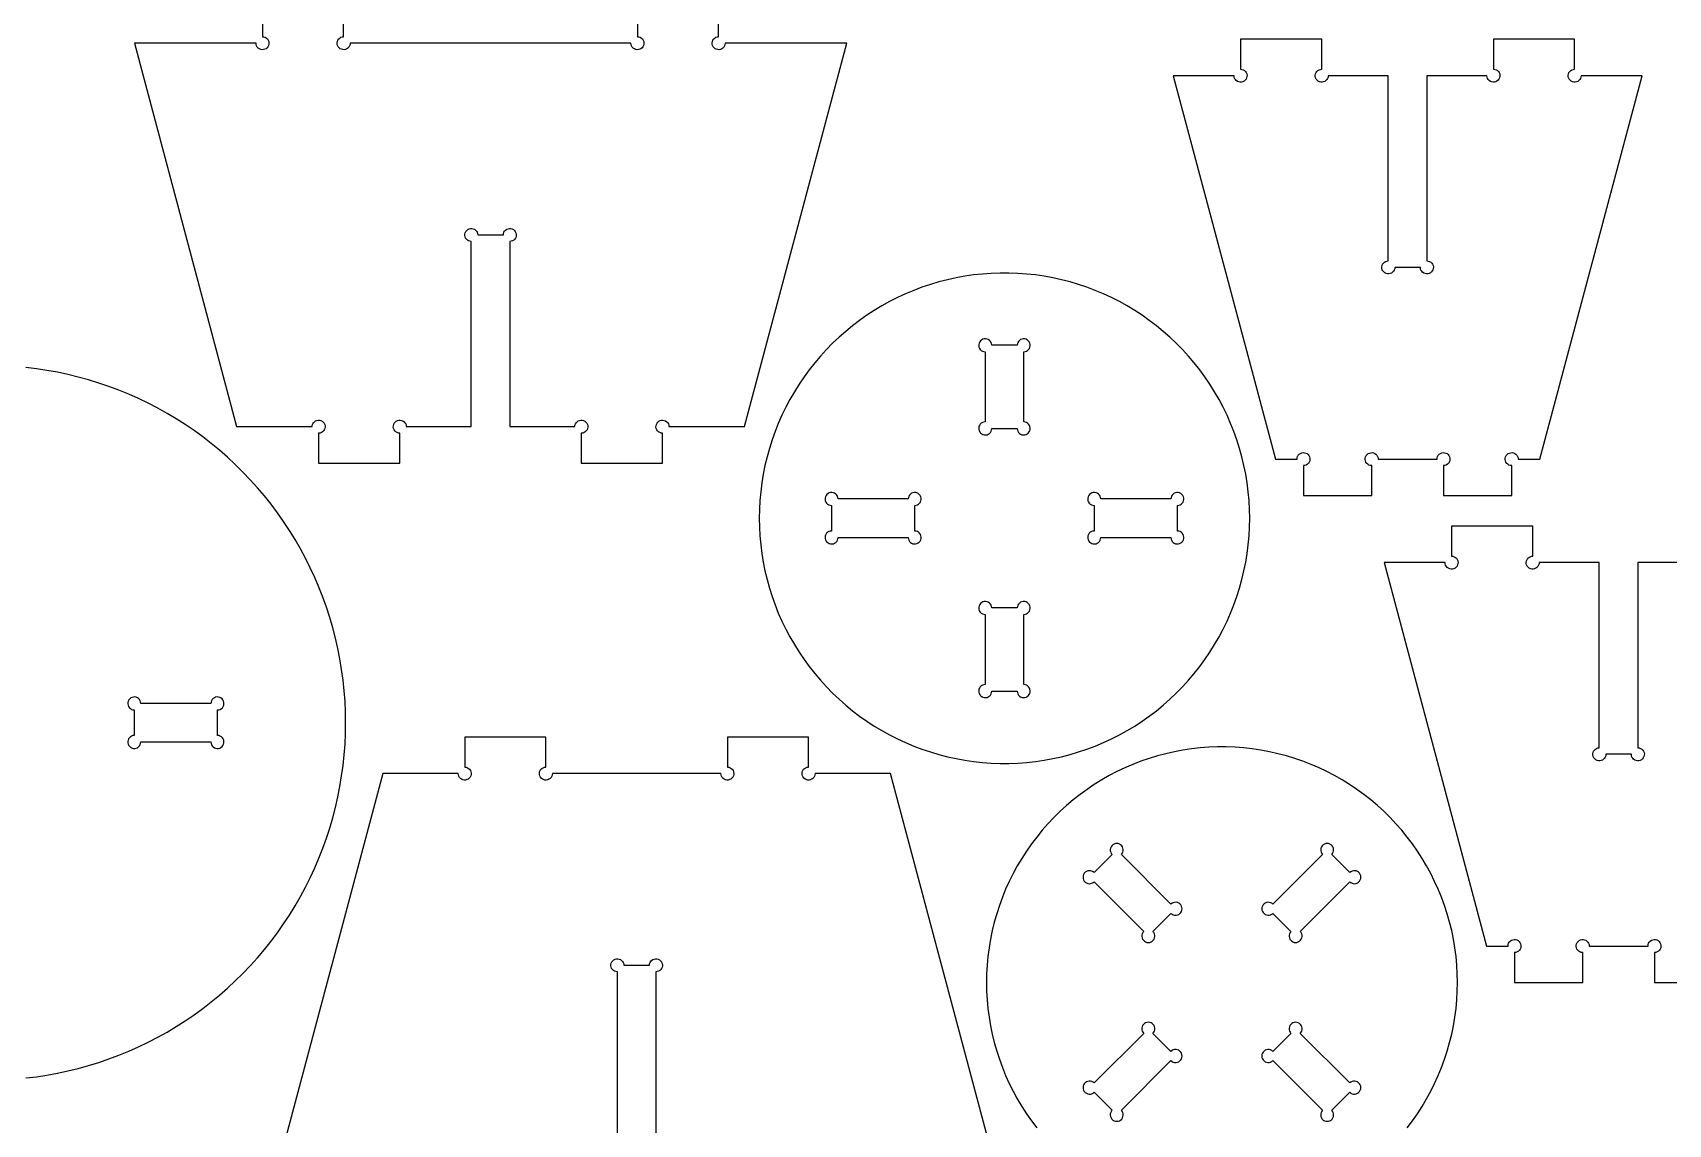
# Model space of a CAD drawing. Extents: x 0 to 2440, y 0 to 1220.
# Drawn here: x 1148 to 1954, y 408 to 946 of the extents above; entities that cross this region are included whole.
import ezdxf

# ---------------------------------------------------------------- set-up
doc = ezdxf.new("R2010")
doc.units = 0
doc.layers.add('CUT', color=1, linetype='Continuous')

msp = doc.modelspace()

# ---------------------------------------------------------------- linework, layer by layer
at = {"layer": 'CUT'}
for points in [[(1261.17, 959), (1261.17, 944.2), (1261.85, 944.13), (1262.5, 943.91), (1263.09, 943.56), (1263.59, 943.1), (1263.98, 942.53), (1264.24, 941.9), (1264.36, 941.23), (1264.34, 940.54), (1264.17, 939.88), (1263.86, 939.27), (1263.43, 938.74), (1262.9, 938.31), (1262.29, 938), (1261.63, 937.83), (1260.94, 937.81), (1260.27, 937.93), (1259.64, 938.19), (1259.07, 938.58), (1258.61, 939.08), (1258.26, 939.67), (1258.04, 940.32), (1257.97, 941), (1198, 941), (1248.4, 752), (1285.64, 752), (1285.71, 752.68), (1285.93, 753.33), (1286.27, 753.92), (1286.74, 754.42), (1287.3, 754.81), (1287.93, 755.07), (1288.61, 755.19), (1289.29, 755.17), (1289.95, 755), (1290.57, 754.69), (1291.1, 754.26), (1291.53, 753.73), (1291.83, 753.12), (1292, 752.46), (1292.03, 751.77), (1291.91, 751.1), (1291.64, 750.47), (1291.25, 749.9), (1290.75, 749.44), (1290.17, 749.09), (1289.52, 748.87), (1288.84, 748.8), (1288.84, 734), (1328.84, 734), (1328.84, 748.8), (1328.16, 748.87), (1327.51, 749.09), (1326.92, 749.44), (1326.42, 749.9), (1326.03, 750.47), (1325.77, 751.1), (1325.64, 751.77), (1325.67, 752.46), (1325.84, 753.12), (1326.14, 753.73), (1326.57, 754.26), (1327.11, 754.69), (1327.72, 755), (1328.38, 755.17), (1329.06, 755.19), (1329.74, 755.07), (1330.37, 754.81), (1330.93, 754.42), (1331.4, 753.92), (1331.75, 753.33), (1331.96, 752.68), (1332.04, 752), (1364.07, 752), (1364.07, 843.3), (1363.39, 843.37), (1362.74, 843.59), (1362.15, 843.94), (1361.65, 844.4), (1361.26, 844.97), (1361, 845.6), (1360.88, 846.27), (1360.9, 846.96), (1361.07, 847.62), (1361.38, 848.23), (1361.81, 848.76), (1362.34, 849.19), (1362.95, 849.5), (1363.62, 849.67), (1364.3, 849.69), (1364.97, 849.57), (1365.6, 849.31), (1366.17, 848.92), (1366.63, 848.42), (1366.98, 847.83), (1367.2, 847.18), (1367.27, 846.5), (1379.87, 846.5), (1379.94, 847.18), (1380.16, 847.83), (1380.51, 848.42), (1380.98, 848.92), (1381.54, 849.31), (1382.17, 849.57), (1382.84, 849.69), (1383.53, 849.67), (1384.19, 849.5), (1384.8, 849.19), (1385.33, 848.76), (1385.76, 848.23), (1386.07, 847.62), (1386.24, 846.96), (1386.26, 846.27), (1386.14, 845.6), (1385.88, 844.97), (1385.49, 844.4), (1384.99, 843.94), (1384.4, 843.59), (1383.75, 843.37), (1383.07, 843.3), (1383.07, 752), (1415.11, 752), (1415.18, 752.68), (1415.4, 753.33), (1415.74, 753.92), (1416.21, 754.42), (1416.77, 754.81), (1417.4, 755.07), (1418.08, 755.19), (1418.76, 755.17), (1419.42, 755), (1420.04, 754.69), (1420.57, 754.26), (1421, 753.73), (1421.3, 753.12), (1421.47, 752.46), (1421.5, 751.77), (1421.38, 751.1), (1421.11, 750.47), (1420.72, 749.9), (1420.22, 749.44), (1419.64, 749.09), (1418.99, 748.87), (1418.31, 748.8), (1418.31, 734), (1458.31, 734), (1458.31, 748.8), (1457.63, 748.87), (1456.98, 749.09), (1456.39, 749.44), (1455.89, 749.9), (1455.5, 750.47), (1455.24, 751.1), (1455.11, 751.77), (1455.14, 752.46), (1455.31, 753.12), (1455.61, 753.73), (1456.04, 754.26), (1456.58, 754.69), (1457.19, 755), (1457.85, 755.17), (1458.53, 755.19), (1459.21, 755.07), (1459.84, 754.81), (1460.4, 754.42), (1460.87, 753.92), (1461.22, 753.33), (1461.43, 752.68), (1461.51, 752), (1498.74, 752), (1549.14, 941), (1489.17, 941), (1489.1, 940.32), (1488.88, 939.67), (1488.53, 939.08), (1488.07, 938.58), (1487.51, 938.19), (1486.87, 937.93), (1486.2, 937.81), (1485.52, 937.83), (1484.85, 938), (1484.24, 938.31), (1483.71, 938.74), (1483.28, 939.27), (1482.97, 939.88), (1482.8, 940.54), (1482.78, 941.23), (1482.9, 941.9), (1483.16, 942.53), (1483.55, 943.1), (1484.05, 943.56), (1484.64, 943.91), (1485.29, 944.13), (1485.97, 944.2), (1485.97, 959)], [(1445.97, 959), (1445.97, 944.2), (1446.65, 944.13), (1447.3, 943.91), (1447.89, 943.56), (1448.39, 943.1), (1448.78, 942.53), (1449.04, 941.9), (1449.16, 941.23), (1449.14, 940.54), (1448.97, 939.88), (1448.66, 939.27), (1448.23, 938.74), (1447.7, 938.31), (1447.09, 938), (1446.43, 937.83), (1445.74, 937.81), (1445.07, 937.93), (1444.44, 938.19), (1443.88, 938.58), (1443.41, 939.08), (1443.06, 939.67), (1442.85, 940.32), (1442.77, 941), (1304.37, 941), (1304.3, 940.32), (1304.08, 939.67), (1303.73, 939.08), (1303.27, 938.58), (1302.7, 938.19), (1302.07, 937.93), (1301.4, 937.81), (1300.71, 937.83), (1300.05, 938), (1299.44, 938.31), (1298.91, 938.74), (1298.48, 939.27), (1298.17, 939.88), (1298, 940.54), (1297.98, 941.23), (1298.1, 941.9), (1298.36, 942.53), (1298.75, 943.1), (1299.25, 943.56), (1299.84, 943.91), (1300.49, 944.13), (1301.17, 944.2), (1301.17, 959)], [(1144.48, 430.96), (1149.71, 431.59), (1154.91, 432.38), (1160.1, 433.32), (1165.25, 434.41), (1170.37, 435.66), (1175.45, 437.06), (1180.48, 438.62), (1185.47, 440.32), (1190.4, 442.17), (1195.27, 444.17), (1200.08, 446.31), (1204.83, 448.6), (1209.51, 451.02), (1214.11, 453.59), (1218.63, 456.29), (1223.07, 459.13), (1227.42, 462.09), (1231.68, 465.19), (1235.85, 468.41), (1239.92, 471.76), (1243.89, 475.22), (1247.75, 478.81), (1251.5, 482.5), (1255.14, 486.31), (1258.67, 490.23), (1262.07, 494.25), (1265.36, 498.36), (1268.52, 502.58), (1271.55, 506.89), (1274.45, 511.28), (1277.22, 515.76), (1279.85, 520.33), (1282.35, 524.97), (1284.71, 529.68), (1286.92, 534.46), (1288.99, 539.3), (1290.91, 544.2), (1292.69, 549.16), (1294.32, 554.17), (1295.8, 559.23), (1297.12, 564.33), (1298.29, 569.46), (1299.31, 574.63), (1300.18, 579.83), (1300.88, 585.05), (1301.43, 590.29), (1301.83, 595.54), (1302.06, 600.8), (1302.14, 606.07), (1302.06, 611.34), (1301.83, 616.6), (1301.43, 621.85), (1300.88, 627.09), (1300.18, 632.31), (1299.31, 637.51), (1298.29, 642.68), (1297.12, 647.81), (1295.8, 652.91), (1294.32, 657.97), (1292.69, 662.98), (1290.91, 667.94), (1288.99, 672.84), (1286.92, 677.69), (1284.71, 682.47), (1282.35, 687.18), (1279.85, 691.82), (1277.22, 696.38), (1274.45, 700.86), (1271.55, 705.26), (1268.52, 709.56), (1265.36, 713.78), (1262.07, 717.9), (1258.67, 721.91), (1255.14, 725.83), (1251.5, 729.64), (1247.75, 733.33), (1243.89, 736.92), (1239.92, 740.38), (1235.85, 743.73), (1231.68, 746.95), (1227.42, 750.05), (1223.07, 753.02), (1218.63, 755.85), (1214.11, 758.55), (1209.51, 761.12), (1204.83, 763.54), (1200.08, 765.83), (1195.27, 767.97), (1190.4, 769.97), (1185.47, 771.82), (1180.48, 773.52), (1175.45, 775.08), (1170.37, 776.48), (1165.25, 777.73), (1160.1, 778.82), (1154.91, 779.76), (1149.71, 780.55), (1144.48, 781.18)], [(1968.7, 685), (1939.07, 685), (1939.07, 593.7), (1939.75, 593.63), (1940.4, 593.41), (1940.99, 593.06), (1941.49, 592.6), (1941.88, 592.03), (1942.14, 591.4), (1942.26, 590.73), (1942.24, 590.04), (1942.07, 589.38), (1941.76, 588.77), (1941.33, 588.24), (1940.8, 587.81), (1940.19, 587.5), (1939.53, 587.33), (1938.84, 587.31), (1938.17, 587.43), (1937.54, 587.69), (1936.98, 588.08), (1936.51, 588.58), (1936.16, 589.17), (1935.94, 589.82), (1935.87, 590.5), (1923.27, 590.5), (1923.2, 589.82), (1922.98, 589.17), (1922.63, 588.58), (1922.17, 588.08), (1921.6, 587.69), (1920.97, 587.43), (1920.3, 587.31), (1919.62, 587.33), (1918.95, 587.5), (1918.34, 587.81), (1917.81, 588.24), (1917.38, 588.77), (1917.07, 589.38), (1916.9, 590.04), (1916.88, 590.73), (1917, 591.4), (1917.26, 592.03), (1917.65, 592.6), (1918.15, 593.06), (1918.74, 593.41), (1919.39, 593.63), (1920.07, 593.7), (1920.07, 685), (1890.45, 685), (1890.37, 684.32), (1890.16, 683.67), (1889.81, 683.08), (1889.34, 682.58), (1888.78, 682.19), (1888.15, 681.93), (1887.47, 681.81), (1886.79, 681.83), (1886.13, 682), (1885.52, 682.31), (1884.98, 682.74), (1884.55, 683.27), (1884.25, 683.88), (1884.08, 684.54), (1884.05, 685.23), (1884.17, 685.9), (1884.44, 686.53), (1884.83, 687.1), (1885.33, 687.56), (1885.92, 687.91), (1886.56, 688.13), (1887.25, 688.2), (1887.25, 703), (1847.25, 703), (1847.25, 688.2), (1847.93, 688.13), (1848.57, 687.91), (1849.16, 687.56), (1849.66, 687.1), (1850.05, 686.53), (1850.32, 685.9), (1850.44, 685.23), (1850.41, 684.54), (1850.24, 683.88), (1849.94, 683.27), (1849.51, 682.74), (1848.98, 682.31), (1848.36, 682), (1847.7, 681.83), (1847.02, 681.81), (1846.34, 681.93), (1845.71, 682.19), (1845.15, 682.58), (1844.68, 683.08), (1844.33, 683.67), (1844.12, 684.32), (1844.05, 685), (1814, 685), (1864.4, 496), (1875.06, 496), (1875.14, 496.68), (1875.35, 497.33), (1875.7, 497.92), (1876.17, 498.42), (1876.73, 498.81), (1877.36, 499.07), (1878.04, 499.19), (1878.72, 499.17), (1879.38, 499), (1879.99, 498.69), (1880.53, 498.26), (1880.96, 497.73), (1881.26, 497.12), (1881.43, 496.46), (1881.46, 495.77), (1881.33, 495.1), (1881.07, 494.47), (1880.68, 493.9), (1880.18, 493.44), (1879.59, 493.09), (1878.94, 492.87), (1878.26, 492.8), (1878.26, 478), (1911.87, 478), (1911.87, 492.8), (1911.19, 492.87), (1910.54, 493.09), (1909.95, 493.44), (1909.45, 493.9), (1909.06, 494.47), (1908.8, 495.1), (1908.68, 495.77), (1908.7, 496.46), (1908.87, 497.12), (1909.18, 497.73), (1909.61, 498.26), (1910.14, 498.69), (1910.75, 499), (1911.42, 499.17), (1912.1, 499.19), (1912.77, 499.07), (1913.4, 498.81), (1913.97, 498.42), (1914.43, 497.92), (1914.78, 497.33), (1915, 496.68), (1915.07, 496), (1944.07, 496), (1944.14, 496.68), (1944.36, 497.33), (1944.71, 497.92), (1945.18, 498.42), (1945.74, 498.81), (1946.37, 499.07), (1947.04, 499.19), (1947.73, 499.17), (1948.39, 499), (1949, 498.69), (1949.53, 498.26), (1949.96, 497.73), (1950.27, 497.12), (1950.44, 496.46), (1950.46, 495.77), (1950.34, 495.1), (1950.08, 494.47), (1949.69, 493.9), (1949.19, 493.44), (1948.6, 493.09), (1947.95, 492.87), (1947.27, 492.8), (1947.27, 478), (1980.88, 478)], [(1621.14, 392), (1570.74, 581), (1533.51, 581), (1533.43, 580.32), (1533.22, 579.67), (1532.87, 579.08), (1532.4, 578.58), (1531.84, 578.19), (1531.21, 577.93), (1530.53, 577.81), (1529.85, 577.83), (1529.19, 578), (1528.58, 578.31), (1528.04, 578.74), (1527.61, 579.27), (1527.31, 579.88), (1527.14, 580.54), (1527.11, 581.23), (1527.24, 581.9), (1527.5, 582.53), (1527.89, 583.1), (1528.39, 583.56), (1528.98, 583.91), (1529.63, 584.13), (1530.31, 584.2), (1530.31, 599), (1490.31, 599), (1490.31, 584.2), (1490.99, 584.13), (1491.64, 583.91), (1492.22, 583.56), (1492.72, 583.1), (1493.11, 582.53), (1493.38, 581.9), (1493.5, 581.23), (1493.47, 580.54), (1493.3, 579.88), (1493, 579.27), (1492.57, 578.74), (1492.04, 578.31), (1491.42, 578), (1490.76, 577.83), (1490.08, 577.81), (1489.4, 577.93), (1488.77, 578.19), (1488.21, 578.58), (1487.74, 579.08), (1487.4, 579.67), (1487.18, 580.32), (1487.11, 581), (1404.04, 581), (1403.96, 580.32), (1403.75, 579.67), (1403.4, 579.08), (1402.93, 578.58), (1402.37, 578.19), (1401.74, 577.93), (1401.06, 577.81), (1400.38, 577.83), (1399.72, 578), (1399.11, 578.31), (1398.57, 578.74), (1398.14, 579.27), (1397.84, 579.88), (1397.67, 580.54), (1397.64, 581.23), (1397.77, 581.9), (1398.03, 582.53), (1398.42, 583.1), (1398.92, 583.56), (1399.51, 583.91), (1400.16, 584.13), (1400.84, 584.2), (1400.84, 599), (1360.84, 599), (1360.84, 584.2), (1361.52, 584.13), (1362.17, 583.91), (1362.75, 583.56), (1363.25, 583.1), (1363.64, 582.53), (1363.91, 581.9), (1364.03, 581.23), (1364, 580.54), (1363.83, 579.88), (1363.53, 579.27), (1363.1, 578.74), (1362.57, 578.31), (1361.95, 578), (1361.29, 577.83), (1360.61, 577.81), (1359.93, 577.93), (1359.3, 578.19), (1358.74, 578.58), (1358.27, 579.08), (1357.93, 579.67), (1357.71, 580.32), (1357.64, 581), (1320.4, 581), (1270, 392)], [(1825.39, 406.42), (1827.97, 409.85), (1830.43, 413.36), (1832.76, 416.97), (1834.95, 420.66), (1837, 424.42), (1838.91, 428.26), (1840.68, 432.17), (1842.3, 436.14), (1843.78, 440.17), (1845.11, 444.25), (1846.28, 448.38), (1847.3, 452.54), (1848.17, 456.74), (1848.88, 460.97), (1849.43, 465.23), (1849.83, 469.5), (1850.06, 473.78), (1850.14, 478.07), (1850.06, 482.36), (1849.83, 486.64), (1849.43, 490.91), (1848.88, 495.17), (1848.17, 499.4), (1847.3, 503.6), (1846.28, 507.77), (1845.11, 511.89), (1843.78, 515.97), (1842.3, 520), (1840.68, 523.97), (1838.91, 527.88), (1837, 531.72), (1834.95, 535.49), (1832.76, 539.17), (1830.43, 542.78), (1827.97, 546.3), (1825.39, 549.72), (1822.68, 553.04), (1819.85, 556.27), (1816.9, 559.38), (1813.84, 562.39), (1810.67, 565.28), (1807.39, 568.05), (1804.02, 570.7), (1800.55, 573.22), (1796.99, 575.61), (1793.34, 577.87), (1789.61, 579.99), (1785.81, 581.97), (1781.93, 583.81), (1777.99, 585.51), (1773.99, 587.06), (1769.94, 588.46), (1765.84, 589.71), (1761.69, 590.81), (1757.5, 591.75), (1753.29, 592.54), (1749.04, 593.17), (1744.78, 593.65), (1740.5, 593.96), (1736.22, 594.12), (1731.93, 594.12), (1727.64, 593.96), (1723.36, 593.65), (1719.1, 593.17), (1714.85, 592.54), (1710.64, 591.75), (1706.45, 590.81), (1702.31, 589.71), (1698.2, 588.46), (1694.15, 587.06), (1690.15, 585.51), (1686.21, 583.81), (1682.33, 581.97), (1678.53, 579.99), (1674.8, 577.87), (1671.15, 575.61), (1667.59, 573.22), (1664.12, 570.7), (1660.75, 568.05), (1657.47, 565.28), (1654.3, 562.39), (1651.24, 559.38), (1648.29, 556.27), (1645.46, 553.04), (1642.75, 549.72), (1640.17, 546.3), (1637.71, 542.78), (1635.39, 539.17), (1633.19, 535.49), (1631.14, 531.72), (1629.23, 527.88), (1627.46, 523.97), (1625.84, 520), (1624.36, 515.97), (1623.04, 511.89), (1621.86, 507.77), (1620.84, 503.6), (1619.98, 499.4), (1619.27, 495.17), (1618.71, 490.91), (1618.32, 486.64), (1618.08, 482.36), (1618, 478.07), (1618.08, 473.78), (1618.32, 469.5), (1618.71, 465.23), (1619.27, 460.97), (1619.98, 456.74), (1620.84, 452.54), (1621.86, 448.38), (1623.04, 444.25), (1624.36, 440.17), (1625.84, 436.14), (1627.46, 432.17), (1629.23, 428.26), (1631.14, 424.42), (1633.19, 420.66), (1635.39, 416.97), (1637.71, 413.36), (1640.17, 409.85), (1642.75, 406.42)], [(1436.07, 392), (1436.07, 483.3), (1435.39, 483.37), (1434.74, 483.59), (1434.15, 483.94), (1433.65, 484.4), (1433.26, 484.97), (1433, 485.6), (1432.88, 486.27), (1432.9, 486.96), (1433.07, 487.62), (1433.38, 488.23), (1433.81, 488.76), (1434.34, 489.19), (1434.95, 489.5), (1435.62, 489.67), (1436.3, 489.69), (1436.97, 489.57), (1437.6, 489.31), (1438.17, 488.92), (1438.63, 488.42), (1438.98, 487.83), (1439.2, 487.18), (1439.27, 486.5), (1451.87, 486.5), (1451.94, 487.18), (1452.16, 487.83), (1452.51, 488.42), (1452.98, 488.92), (1453.54, 489.31), (1454.17, 489.57), (1454.84, 489.69), (1455.53, 489.67), (1456.19, 489.5), (1456.8, 489.19), (1457.33, 488.76), (1457.76, 488.23), (1458.07, 487.62), (1458.24, 486.96), (1458.26, 486.27), (1458.14, 485.6), (1457.88, 484.97), (1457.49, 484.4), (1456.99, 483.94), (1456.4, 483.59), (1455.75, 483.37), (1455.07, 483.3), (1455.07, 392)]]:
    msp.add_lwpolyline(points, dxfattribs=at)
for points in [[(1941.14, 925), (1911.1, 925), (1911.02, 924.32), (1910.81, 923.67), (1910.46, 923.08), (1909.99, 922.58), (1909.43, 922.19), (1908.8, 921.93), (1908.13, 921.81), (1907.44, 921.83), (1906.78, 922), (1906.17, 922.31), (1905.63, 922.74), (1905.2, 923.27), (1904.9, 923.88), (1904.73, 924.54), (1904.71, 925.23), (1904.83, 925.9), (1905.09, 926.53), (1905.48, 927.1), (1905.98, 927.56), (1906.57, 927.91), (1907.22, 928.13), (1907.9, 928.2), (1907.9, 943), (1867.9, 943), (1867.9, 928.2), (1868.58, 928.13), (1869.23, 927.91), (1869.81, 927.56), (1870.32, 927.1), (1870.71, 926.53), (1870.97, 925.9), (1871.09, 925.23), (1871.06, 924.54), (1870.9, 923.88), (1870.59, 923.27), (1870.16, 922.74), (1869.63, 922.31), (1869.02, 922), (1868.35, 921.83), (1867.67, 921.81), (1867, 921.93), (1866.36, 922.19), (1865.8, 922.58), (1865.34, 923.08), (1864.99, 923.67), (1864.77, 924.32), (1864.7, 925), (1835.07, 925), (1835.07, 833.7), (1835.75, 833.63), (1836.4, 833.41), (1836.99, 833.06), (1837.49, 832.6), (1837.88, 832.03), (1838.14, 831.4), (1838.26, 830.73), (1838.24, 830.04), (1838.07, 829.38), (1837.76, 828.77), (1837.33, 828.24), (1836.8, 827.81), (1836.19, 827.5), (1835.53, 827.33), (1834.84, 827.31), (1834.17, 827.43), (1833.54, 827.69), (1832.98, 828.08), (1832.51, 828.58), (1832.16, 829.17), (1831.94, 829.82), (1831.87, 830.5), (1819.27, 830.5), (1819.2, 829.82), (1818.98, 829.17), (1818.63, 828.58), (1818.17, 828.08), (1817.6, 827.69), (1816.97, 827.43), (1816.3, 827.31), (1815.62, 827.33), (1814.95, 827.5), (1814.34, 827.81), (1813.81, 828.24), (1813.38, 828.77), (1813.07, 829.38), (1812.9, 830.04), (1812.88, 830.73), (1813, 831.4), (1813.26, 832.03), (1813.65, 832.6), (1814.15, 833.06), (1814.74, 833.41), (1815.39, 833.63), (1816.07, 833.7), (1816.07, 925), (1786.45, 925), (1786.37, 924.32), (1786.16, 923.67), (1785.81, 923.08), (1785.34, 922.58), (1784.78, 922.19), (1784.15, 921.93), (1783.47, 921.81), (1782.79, 921.83), (1782.13, 922), (1781.52, 922.31), (1780.98, 922.74), (1780.55, 923.27), (1780.25, 923.88), (1780.08, 924.54), (1780.05, 925.23), (1780.17, 925.9), (1780.44, 926.53), (1780.83, 927.1), (1781.33, 927.56), (1781.92, 927.91), (1782.56, 928.13), (1783.25, 928.2), (1783.25, 943), (1743.25, 943), (1743.25, 928.2), (1743.93, 928.13), (1744.57, 927.91), (1745.16, 927.56), (1745.66, 927.1), (1746.05, 926.53), (1746.32, 925.9), (1746.44, 925.23), (1746.41, 924.54), (1746.24, 923.88), (1745.94, 923.27), (1745.51, 922.74), (1744.98, 922.31), (1744.36, 922), (1743.7, 921.83), (1743.02, 921.81), (1742.34, 921.93), (1741.71, 922.19), (1741.15, 922.58), (1740.68, 923.08), (1740.33, 923.67), (1740.12, 924.32), (1740.05, 925), (1710, 925), (1760.4, 736), (1771.06, 736), (1771.14, 736.68), (1771.35, 737.33), (1771.7, 737.92), (1772.17, 738.42), (1772.73, 738.81), (1773.36, 739.07), (1774.04, 739.19), (1774.72, 739.17), (1775.38, 739), (1775.99, 738.69), (1776.53, 738.26), (1776.96, 737.73), (1777.26, 737.12), (1777.43, 736.46), (1777.46, 735.77), (1777.33, 735.1), (1777.07, 734.47), (1776.68, 733.9), (1776.18, 733.44), (1775.59, 733.09), (1774.94, 732.87), (1774.26, 732.8), (1774.26, 718), (1807.87, 718), (1807.87, 732.8), (1807.19, 732.87), (1806.54, 733.09), (1805.95, 733.44), (1805.45, 733.9), (1805.06, 734.47), (1804.8, 735.1), (1804.68, 735.77), (1804.7, 736.46), (1804.87, 737.12), (1805.18, 737.73), (1805.61, 738.26), (1806.14, 738.69), (1806.75, 739), (1807.42, 739.17), (1808.1, 739.19), (1808.77, 739.07), (1809.4, 738.81), (1809.97, 738.42), (1810.43, 737.92), (1810.78, 737.33), (1811, 736.68), (1811.07, 736), (1840.07, 736), (1840.14, 736.68), (1840.36, 737.33), (1840.71, 737.92), (1841.18, 738.42), (1841.74, 738.81), (1842.37, 739.07), (1843.04, 739.19), (1843.73, 739.17), (1844.39, 739), (1845, 738.69), (1845.53, 738.26), (1845.96, 737.73), (1846.27, 737.12), (1846.44, 736.46), (1846.46, 735.77), (1846.34, 735.1), (1846.08, 734.47), (1845.69, 733.9), (1845.19, 733.44), (1844.6, 733.09), (1843.95, 732.87), (1843.27, 732.8), (1843.27, 718), (1876.88, 718), (1876.88, 732.8), (1876.2, 732.87), (1875.55, 733.09), (1874.96, 733.44), (1874.46, 733.9), (1874.07, 734.47), (1873.81, 735.1), (1873.69, 735.77), (1873.71, 736.46), (1873.88, 737.12), (1874.19, 737.73), (1874.62, 738.26), (1875.15, 738.69), (1875.76, 739), (1876.42, 739.17), (1877.11, 739.19), (1877.78, 739.07), (1878.41, 738.81), (1878.97, 738.42), (1879.44, 737.92), (1879.79, 737.33), (1880.01, 736.68), (1880.08, 736), (1890.74, 736)], [(1747.74, 706.87), (1747.66, 711.23), (1747.43, 715.59), (1747.03, 719.94), (1746.48, 724.27), (1745.78, 728.58), (1744.92, 732.85), (1743.9, 737.1), (1742.73, 741.3), (1741.41, 745.47), (1739.95, 749.58), (1738.33, 753.63), (1736.57, 757.62), (1734.67, 761.55), (1732.62, 765.41), (1730.44, 769.19), (1728.12, 772.88), (1725.67, 776.5), (1723.1, 780.02), (1720.39, 783.45), (1717.57, 786.77), (1714.62, 789.99), (1711.56, 793.11), (1708.4, 796.11), (1705.12, 798.99), (1701.74, 801.76), (1698.27, 804.4), (1694.7, 806.91), (1691.05, 809.3), (1687.31, 811.55), (1683.49, 813.66), (1679.6, 815.64), (1675.63, 817.47), (1671.61, 819.16), (1667.53, 820.7), (1663.39, 822.09), (1659.21, 823.34), (1654.98, 824.43), (1650.72, 825.37), (1646.43, 826.15), (1642.11, 826.78), (1637.77, 827.25), (1633.41, 827.56), (1629.05, 827.72), (1624.69, 827.72), (1620.33, 827.56), (1615.97, 827.25), (1611.64, 826.78), (1607.32, 826.15), (1603.02, 825.37), (1598.76, 824.43), (1594.53, 823.34), (1590.35, 822.09), (1586.21, 820.7), (1582.13, 819.16), (1578.11, 817.47), (1574.15, 815.64), (1570.25, 813.66), (1566.44, 811.55), (1562.7, 809.3), (1559.04, 806.91), (1555.47, 804.4), (1552, 801.76), (1548.62, 798.99), (1545.35, 796.11), (1542.18, 793.11), (1539.12, 789.99), (1536.18, 786.77), (1533.35, 783.45), (1530.65, 780.02), (1528.07, 776.5), (1525.62, 772.88), (1523.3, 769.19), (1521.12, 765.41), (1519.08, 761.55), (1517.17, 757.62), (1515.41, 753.63), (1513.8, 749.58), (1512.33, 745.47), (1511.01, 741.3), (1509.84, 737.1), (1508.83, 732.85), (1507.96, 728.58), (1507.26, 724.27), (1506.71, 719.94), (1506.32, 715.59), (1506.08, 711.23), (1506, 706.87), (1506.08, 702.51), (1506.32, 698.15), (1506.71, 693.8), (1507.26, 689.47), (1507.96, 685.17), (1508.83, 680.89), (1509.84, 676.64), (1511.01, 672.44), (1512.33, 668.28), (1513.8, 664.17), (1515.41, 660.11), (1517.17, 656.12), (1519.08, 652.19), (1521.12, 648.34), (1523.3, 644.56), (1525.62, 640.86), (1528.07, 637.24), (1530.65, 633.72), (1533.35, 630.3), (1536.18, 626.97), (1539.12, 623.75), (1542.18, 620.63), (1545.35, 617.63), (1548.62, 614.75), (1552, 611.98), (1555.47, 609.34), (1559.04, 606.83), (1562.7, 604.44), (1566.44, 602.19), (1570.25, 600.08), (1574.15, 598.11), (1578.11, 596.27), (1582.13, 594.58), (1586.21, 593.04), (1590.35, 591.65), (1594.53, 590.41), (1598.76, 589.31), (1603.02, 588.38), (1607.32, 587.59), (1611.64, 586.96), (1615.97, 586.49), (1620.33, 586.18), (1624.69, 586.02), (1629.05, 586.02), (1633.41, 586.18), (1637.77, 586.49), (1642.11, 586.96), (1646.43, 587.59), (1650.72, 588.38), (1654.98, 589.31), (1659.21, 590.41), (1663.39, 591.65), (1667.53, 593.04), (1671.61, 594.58), (1675.63, 596.27), (1679.6, 598.11), (1683.49, 600.08), (1687.31, 602.19), (1691.05, 604.44), (1694.7, 606.83), (1698.27, 609.34), (1701.74, 611.98), (1705.12, 614.75), (1708.4, 617.63), (1711.56, 620.63), (1714.62, 623.75), (1717.57, 626.97), (1720.39, 630.3), (1723.1, 633.72), (1725.67, 637.24), (1728.12, 640.86), (1730.44, 644.56), (1732.62, 648.34), (1734.67, 652.19), (1736.57, 656.12), (1738.33, 660.11), (1739.95, 664.17), (1741.41, 668.28), (1742.73, 672.44), (1743.9, 676.64), (1744.92, 680.89), (1745.78, 685.17), (1746.48, 689.47), (1747.03, 693.8), (1747.43, 698.15), (1747.66, 702.51)], [(1633.17, 751.11), (1633.24, 750.43), (1633.46, 749.78), (1633.81, 749.19), (1634.28, 748.69), (1634.84, 748.3), (1635.47, 748.04), (1636.14, 747.91), (1636.83, 747.94), (1637.49, 748.11), (1638.1, 748.41), (1638.63, 748.84), (1639.06, 749.38), (1639.37, 749.99), (1639.54, 750.65), (1639.56, 751.33), (1639.44, 752.01), (1639.18, 752.64), (1638.79, 753.2), (1638.29, 753.67), (1637.7, 754.02), (1637.05, 754.23), (1636.37, 754.31), (1636.37, 788.91), (1637.05, 788.98), (1637.7, 789.2), (1638.29, 789.54), (1638.79, 790.01), (1639.18, 790.57), (1639.44, 791.2), (1639.56, 791.88), (1639.54, 792.56), (1639.37, 793.22), (1639.06, 793.84), (1638.63, 794.37), (1638.1, 794.8), (1637.49, 795.1), (1636.83, 795.27), (1636.14, 795.3), (1635.47, 795.18), (1634.84, 794.91), (1634.28, 794.52), (1633.81, 794.02), (1633.46, 793.44), (1633.24, 792.79), (1633.17, 792.11), (1620.57, 792.11), (1620.5, 792.79), (1620.28, 793.44), (1619.93, 794.02), (1619.47, 794.52), (1618.9, 794.91), (1618.27, 795.18), (1617.6, 795.3), (1616.92, 795.27), (1616.25, 795.1), (1615.64, 794.8), (1615.11, 794.37), (1614.68, 793.84), (1614.37, 793.22), (1614.2, 792.56), (1614.18, 791.88), (1614.3, 791.2), (1614.56, 790.57), (1614.95, 790.01), (1615.45, 789.54), (1616.04, 789.2), (1616.69, 788.98), (1617.37, 788.91), (1617.37, 754.31), (1616.69, 754.23), (1616.04, 754.02), (1615.45, 753.67), (1614.95, 753.2), (1614.56, 752.64), (1614.3, 752.01), (1614.18, 751.33), (1614.2, 750.65), (1614.37, 749.99), (1614.68, 749.38), (1615.11, 748.84), (1615.64, 748.41), (1616.25, 748.11), (1616.92, 747.94), (1617.6, 747.91), (1618.27, 748.04), (1618.9, 748.3), (1619.47, 748.69), (1619.93, 749.19), (1620.28, 749.78), (1620.5, 750.43), (1620.57, 751.11)], [(1541.64, 700.57), (1540.96, 700.5), (1540.31, 700.28), (1539.72, 699.93), (1539.22, 699.47), (1538.83, 698.9), (1538.57, 698.27), (1538.44, 697.6), (1538.47, 696.92), (1538.64, 696.25), (1538.94, 695.64), (1539.37, 695.11), (1539.91, 694.68), (1540.52, 694.37), (1541.18, 694.2), (1541.86, 694.18), (1542.54, 694.3), (1543.17, 694.56), (1543.73, 694.95), (1544.2, 695.45), (1544.55, 696.04), (1544.76, 696.69), (1544.84, 697.37), (1579.44, 697.37), (1579.51, 696.69), (1579.73, 696.04), (1580.07, 695.45), (1580.54, 694.95), (1581.1, 694.56), (1581.73, 694.3), (1582.41, 694.18), (1583.09, 694.2), (1583.75, 694.37), (1584.37, 694.68), (1584.9, 695.11), (1585.33, 695.64), (1585.63, 696.25), (1585.8, 696.92), (1585.83, 697.6), (1585.71, 698.27), (1585.44, 698.9), (1585.05, 699.47), (1584.55, 699.93), (1583.97, 700.28), (1583.32, 700.5), (1582.64, 700.57), (1582.64, 713.17), (1583.32, 713.24), (1583.97, 713.46), (1584.55, 713.81), (1585.05, 714.28), (1585.44, 714.84), (1585.71, 715.47), (1585.83, 716.14), (1585.8, 716.83), (1585.63, 717.49), (1585.33, 718.1), (1584.9, 718.63), (1584.37, 719.06), (1583.75, 719.37), (1583.09, 719.54), (1582.41, 719.56), (1581.73, 719.44), (1581.1, 719.18), (1580.54, 718.79), (1580.07, 718.29), (1579.73, 717.7), (1579.51, 717.05), (1579.44, 716.37), (1544.84, 716.37), (1544.76, 717.05), (1544.55, 717.7), (1544.2, 718.29), (1543.73, 718.79), (1543.17, 719.18), (1542.54, 719.44), (1541.86, 719.56), (1541.18, 719.54), (1540.52, 719.37), (1539.91, 719.06), (1539.37, 718.63), (1538.94, 718.1), (1538.64, 717.49), (1538.47, 716.83), (1538.44, 716.14), (1538.57, 715.47), (1538.83, 714.84), (1539.22, 714.28), (1539.72, 713.81), (1540.31, 713.46), (1540.96, 713.24), (1541.64, 713.17)], [(1671.11, 700.57), (1670.43, 700.5), (1669.78, 700.28), (1669.19, 699.93), (1668.69, 699.47), (1668.3, 698.9), (1668.04, 698.27), (1667.91, 697.6), (1667.94, 696.92), (1668.11, 696.25), (1668.41, 695.64), (1668.84, 695.11), (1669.38, 694.68), (1669.99, 694.37), (1670.65, 694.2), (1671.33, 694.18), (1672.01, 694.3), (1672.64, 694.56), (1673.2, 694.95), (1673.67, 695.45), (1674.02, 696.04), (1674.23, 696.69), (1674.31, 697.37), (1708.91, 697.37), (1708.98, 696.69), (1709.2, 696.04), (1709.54, 695.45), (1710.01, 694.95), (1710.57, 694.56), (1711.2, 694.3), (1711.88, 694.18), (1712.56, 694.2), (1713.22, 694.37), (1713.84, 694.68), (1714.37, 695.11), (1714.8, 695.64), (1715.1, 696.25), (1715.27, 696.92), (1715.3, 697.6), (1715.18, 698.27), (1714.91, 698.9), (1714.52, 699.47), (1714.02, 699.93), (1713.44, 700.28), (1712.79, 700.5), (1712.11, 700.57), (1712.11, 713.17), (1712.79, 713.24), (1713.44, 713.46), (1714.02, 713.81), (1714.52, 714.28), (1714.91, 714.84), (1715.18, 715.47), (1715.3, 716.14), (1715.27, 716.83), (1715.1, 717.49), (1714.8, 718.1), (1714.37, 718.63), (1713.84, 719.06), (1713.22, 719.37), (1712.56, 719.54), (1711.88, 719.56), (1711.2, 719.44), (1710.57, 719.18), (1710.01, 718.79), (1709.54, 718.29), (1709.2, 717.7), (1708.98, 717.05), (1708.91, 716.37), (1674.31, 716.37), (1674.23, 717.05), (1674.02, 717.7), (1673.67, 718.29), (1673.2, 718.79), (1672.64, 719.18), (1672.01, 719.44), (1671.33, 719.56), (1670.65, 719.54), (1669.99, 719.37), (1669.38, 719.06), (1668.84, 718.63), (1668.41, 718.1), (1668.11, 717.49), (1667.94, 716.83), (1667.91, 716.14), (1668.04, 715.47), (1668.3, 714.84), (1668.69, 714.28), (1669.19, 713.81), (1669.78, 713.46), (1670.43, 713.24), (1671.11, 713.17)], [(1633.17, 621.64), (1633.24, 620.96), (1633.46, 620.31), (1633.81, 619.72), (1634.28, 619.22), (1634.84, 618.83), (1635.47, 618.57), (1636.14, 618.44), (1636.83, 618.47), (1637.49, 618.64), (1638.1, 618.94), (1638.63, 619.37), (1639.06, 619.91), (1639.37, 620.52), (1639.54, 621.18), (1639.56, 621.86), (1639.44, 622.54), (1639.18, 623.17), (1638.79, 623.73), (1638.29, 624.2), (1637.7, 624.55), (1637.05, 624.76), (1636.37, 624.84), (1636.37, 659.44), (1637.05, 659.51), (1637.7, 659.73), (1638.29, 660.07), (1638.79, 660.54), (1639.18, 661.1), (1639.44, 661.73), (1639.56, 662.41), (1639.54, 663.09), (1639.37, 663.75), (1639.06, 664.37), (1638.63, 664.9), (1638.1, 665.33), (1637.49, 665.63), (1636.83, 665.8), (1636.14, 665.83), (1635.47, 665.71), (1634.84, 665.44), (1634.28, 665.05), (1633.81, 664.55), (1633.46, 663.97), (1633.24, 663.32), (1633.17, 662.64), (1620.57, 662.64), (1620.5, 663.32), (1620.28, 663.97), (1619.93, 664.55), (1619.47, 665.05), (1618.9, 665.44), (1618.27, 665.71), (1617.6, 665.83), (1616.92, 665.8), (1616.25, 665.63), (1615.64, 665.33), (1615.11, 664.9), (1614.68, 664.37), (1614.37, 663.75), (1614.2, 663.09), (1614.18, 662.41), (1614.3, 661.73), (1614.56, 661.1), (1614.95, 660.54), (1615.45, 660.07), (1616.04, 659.73), (1616.69, 659.51), (1617.37, 659.44), (1617.37, 624.84), (1616.69, 624.76), (1616.04, 624.55), (1615.45, 624.2), (1614.95, 623.73), (1614.56, 623.17), (1614.3, 622.54), (1614.18, 621.86), (1614.2, 621.18), (1614.37, 620.52), (1614.68, 619.91), (1615.11, 619.37), (1615.64, 618.94), (1616.25, 618.64), (1616.92, 618.47), (1617.6, 618.44), (1618.27, 618.57), (1618.9, 618.83), (1619.47, 619.22), (1619.93, 619.72), (1620.28, 620.31), (1620.5, 620.96), (1620.57, 621.64)], [(1197.97, 599.77), (1197.29, 599.7), (1196.64, 599.48), (1196.05, 599.13), (1195.55, 598.67), (1195.16, 598.1), (1194.9, 597.47), (1194.78, 596.8), (1194.8, 596.12), (1194.97, 595.45), (1195.28, 594.84), (1195.71, 594.31), (1196.24, 593.88), (1196.85, 593.57), (1197.52, 593.4), (1198.2, 593.38), (1198.87, 593.5), (1199.51, 593.76), (1200.07, 594.15), (1200.53, 594.65), (1200.88, 595.24), (1201.1, 595.89), (1201.17, 596.57), (1235.77, 596.57), (1235.85, 595.89), (1236.06, 595.24), (1236.41, 594.65), (1236.88, 594.15), (1237.44, 593.76), (1238.07, 593.5), (1238.74, 593.38), (1239.43, 593.4), (1240.09, 593.57), (1240.7, 593.88), (1241.23, 594.31), (1241.66, 594.84), (1241.97, 595.45), (1242.14, 596.12), (1242.16, 596.8), (1242.04, 597.47), (1241.78, 598.1), (1241.39, 598.67), (1240.89, 599.13), (1240.3, 599.48), (1239.65, 599.7), (1238.97, 599.77), (1238.97, 612.37), (1239.65, 612.44), (1240.3, 612.66), (1240.89, 613.01), (1241.39, 613.48), (1241.78, 614.04), (1242.04, 614.67), (1242.16, 615.34), (1242.14, 616.03), (1241.97, 616.69), (1241.66, 617.3), (1241.23, 617.83), (1240.7, 618.26), (1240.09, 618.57), (1239.43, 618.74), (1238.74, 618.76), (1238.07, 618.64), (1237.44, 618.38), (1236.88, 617.99), (1236.41, 617.49), (1236.06, 616.9), (1235.85, 616.25), (1235.77, 615.57), (1201.17, 615.57), (1201.1, 616.25), (1200.88, 616.9), (1200.53, 617.49), (1200.07, 617.99), (1199.51, 618.38), (1198.87, 618.64), (1198.2, 618.76), (1197.52, 618.74), (1196.85, 618.57), (1196.24, 618.26), (1195.71, 617.83), (1195.28, 617.3), (1194.97, 616.69), (1194.8, 616.03), (1194.78, 615.34), (1194.9, 614.67), (1195.16, 614.04), (1195.55, 613.48), (1196.05, 613.01), (1196.64, 612.66), (1197.29, 612.44), (1197.97, 612.37)], [(1708.95, 512.1), (1709.48, 511.67), (1710.09, 511.37), (1710.76, 511.2), (1711.44, 511.17), (1712.11, 511.29), (1712.75, 511.56), (1713.31, 511.95), (1713.77, 512.45), (1714.12, 513.03), (1714.34, 513.68), (1714.41, 514.36), (1714.34, 515.04), (1714.12, 515.69), (1713.77, 516.28), (1713.31, 516.78), (1712.75, 517.17), (1712.11, 517.43), (1711.44, 517.56), (1710.76, 517.53), (1710.09, 517.36), (1709.48, 517.06), (1708.95, 516.63), (1684.48, 541.09), (1684.91, 541.63), (1685.22, 542.24), (1685.39, 542.9), (1685.41, 543.58), (1685.29, 544.26), (1685.03, 544.89), (1684.64, 545.45), (1684.14, 545.92), (1683.55, 546.27), (1682.9, 546.48), (1682.22, 546.56), (1681.54, 546.48), (1680.89, 546.27), (1680.3, 545.92), (1679.8, 545.45), (1679.41, 544.89), (1679.15, 544.26), (1679.03, 543.58), (1679.05, 542.9), (1679.22, 542.24), (1679.53, 541.63), (1679.96, 541.09), (1671.05, 532.18), (1670.52, 532.61), (1669.9, 532.92), (1669.24, 533.09), (1668.56, 533.11), (1667.89, 532.99), (1667.25, 532.73), (1666.69, 532.34), (1666.22, 531.84), (1665.88, 531.25), (1665.66, 530.6), (1665.59, 529.92), (1665.66, 529.24), (1665.88, 528.59), (1666.22, 528), (1666.69, 527.5), (1667.25, 527.11), (1667.89, 526.85), (1668.56, 526.73), (1669.24, 526.75), (1669.9, 526.92), (1670.52, 527.23), (1671.05, 527.66), (1695.52, 503.19), (1695.09, 502.66), (1694.78, 502.05), (1694.61, 501.38), (1694.59, 500.7), (1694.71, 500.03), (1694.97, 499.4), (1695.36, 498.83), (1695.86, 498.37), (1696.45, 498.02), (1697.1, 497.8), (1697.78, 497.73), (1698.46, 497.8), (1699.11, 498.02), (1699.7, 498.37), (1700.2, 498.83), (1700.59, 499.4), (1700.85, 500.03), (1700.97, 500.7), (1700.95, 501.38), (1700.78, 502.05), (1700.47, 502.66), (1700.04, 503.19)], [(1768.1, 503.19), (1767.67, 502.66), (1767.37, 502.05), (1767.2, 501.38), (1767.17, 500.7), (1767.29, 500.03), (1767.56, 499.4), (1767.95, 498.83), (1768.45, 498.37), (1769.03, 498.02), (1769.68, 497.8), (1770.36, 497.73), (1771.04, 497.8), (1771.69, 498.02), (1772.28, 498.37), (1772.78, 498.83), (1773.17, 499.4), (1773.43, 500.03), (1773.56, 500.7), (1773.53, 501.38), (1773.36, 502.05), (1773.06, 502.66), (1772.63, 503.19), (1797.09, 527.66), (1797.63, 527.23), (1798.24, 526.92), (1798.9, 526.75), (1799.58, 526.73), (1800.26, 526.85), (1800.89, 527.11), (1801.45, 527.5), (1801.92, 528), (1802.27, 528.59), (1802.48, 529.24), (1802.56, 529.92), (1802.48, 530.6), (1802.27, 531.25), (1801.92, 531.84), (1801.45, 532.34), (1800.89, 532.73), (1800.26, 532.99), (1799.58, 533.11), (1798.9, 533.09), (1798.24, 532.92), (1797.63, 532.61), (1797.09, 532.18), (1788.18, 541.09), (1788.61, 541.63), (1788.92, 542.24), (1789.09, 542.9), (1789.11, 543.58), (1788.99, 544.26), (1788.73, 544.89), (1788.34, 545.45), (1787.84, 545.92), (1787.25, 546.27), (1786.6, 546.48), (1785.92, 546.56), (1785.24, 546.48), (1784.59, 546.27), (1784, 545.92), (1783.5, 545.45), (1783.11, 544.89), (1782.85, 544.26), (1782.73, 543.58), (1782.75, 542.9), (1782.92, 542.24), (1783.23, 541.63), (1783.66, 541.09), (1759.19, 516.63), (1758.66, 517.06), (1758.05, 517.36), (1757.38, 517.53), (1756.7, 517.56), (1756.03, 517.43), (1755.4, 517.17), (1754.83, 516.78), (1754.37, 516.28), (1754.02, 515.69), (1753.8, 515.04), (1753.73, 514.36), (1753.8, 513.68), (1754.02, 513.03), (1754.37, 512.45), (1754.83, 511.95), (1755.4, 511.56), (1756.03, 511.29), (1756.7, 511.17), (1757.38, 511.2), (1758.05, 511.37), (1758.66, 511.67), (1759.19, 512.1)], [(1679.96, 415.05), (1679.53, 414.52), (1679.22, 413.9), (1679.05, 413.24), (1679.03, 412.56), (1679.15, 411.89), (1679.41, 411.25), (1679.8, 410.69), (1680.3, 410.22), (1680.89, 409.88), (1681.54, 409.66), (1682.22, 409.59), (1682.9, 409.66), (1683.55, 409.88), (1684.14, 410.22), (1684.64, 410.69), (1685.03, 411.25), (1685.29, 411.89), (1685.41, 412.56), (1685.39, 413.24), (1685.22, 413.9), (1684.91, 414.52), (1684.48, 415.05), (1708.95, 439.52), (1709.48, 439.09), (1710.09, 438.78), (1710.76, 438.61), (1711.44, 438.59), (1712.11, 438.71), (1712.75, 438.97), (1713.31, 439.36), (1713.77, 439.86), (1714.12, 440.45), (1714.34, 441.1), (1714.41, 441.78), (1714.34, 442.46), (1714.12, 443.11), (1713.77, 443.7), (1713.31, 444.2), (1712.75, 444.59), (1712.11, 444.85), (1711.44, 444.97), (1710.76, 444.95), (1710.09, 444.78), (1709.48, 444.47), (1708.95, 444.04), (1700.04, 452.95), (1700.47, 453.48), (1700.78, 454.09), (1700.95, 454.76), (1700.97, 455.44), (1700.85, 456.11), (1700.59, 456.75), (1700.2, 457.31), (1699.7, 457.77), (1699.11, 458.12), (1698.46, 458.34), (1697.78, 458.41), (1697.1, 458.34), (1696.45, 458.12), (1695.86, 457.77), (1695.36, 457.31), (1694.97, 456.75), (1694.71, 456.11), (1694.59, 455.44), (1694.61, 454.76), (1694.78, 454.09), (1695.09, 453.48), (1695.52, 452.95), (1671.05, 428.48), (1670.52, 428.91), (1669.9, 429.22), (1669.24, 429.39), (1668.56, 429.41), (1667.89, 429.29), (1667.25, 429.03), (1666.69, 428.64), (1666.22, 428.14), (1665.88, 427.55), (1665.66, 426.9), (1665.59, 426.22), (1665.66, 425.54), (1665.88, 424.89), (1666.22, 424.3), (1666.69, 423.8), (1667.25, 423.41), (1667.89, 423.15), (1668.56, 423.03), (1669.24, 423.05), (1669.9, 423.22), (1670.52, 423.53), (1671.05, 423.96)], [(1797.09, 423.96), (1797.63, 423.53), (1798.24, 423.22), (1798.9, 423.05), (1799.58, 423.03), (1800.26, 423.15), (1800.89, 423.41), (1801.45, 423.8), (1801.92, 424.3), (1802.27, 424.89), (1802.48, 425.54), (1802.56, 426.22), (1802.48, 426.9), (1802.27, 427.55), (1801.92, 428.14), (1801.45, 428.64), (1800.89, 429.03), (1800.26, 429.29), (1799.58, 429.41), (1798.9, 429.39), (1798.24, 429.22), (1797.63, 428.91), (1797.09, 428.48), (1772.63, 452.95), (1773.06, 453.48), (1773.36, 454.09), (1773.53, 454.76), (1773.56, 455.44), (1773.43, 456.11), (1773.17, 456.75), (1772.78, 457.31), (1772.28, 457.77), (1771.69, 458.12), (1771.04, 458.34), (1770.36, 458.41), (1769.68, 458.34), (1769.03, 458.12), (1768.45, 457.77), (1767.95, 457.31), (1767.56, 456.75), (1767.29, 456.11), (1767.17, 455.44), (1767.2, 454.76), (1767.37, 454.09), (1767.67, 453.48), (1768.1, 452.95), (1759.19, 444.04), (1758.66, 444.47), (1758.05, 444.78), (1757.38, 444.95), (1756.7, 444.97), (1756.03, 444.85), (1755.4, 444.59), (1754.83, 444.2), (1754.37, 443.7), (1754.02, 443.11), (1753.8, 442.46), (1753.73, 441.78), (1753.8, 441.1), (1754.02, 440.45), (1754.37, 439.86), (1754.83, 439.36), (1755.4, 438.97), (1756.03, 438.71), (1756.7, 438.59), (1757.38, 438.61), (1758.05, 438.78), (1758.66, 439.09), (1759.19, 439.52), (1783.66, 415.05), (1783.23, 414.52), (1782.92, 413.9), (1782.75, 413.24), (1782.73, 412.56), (1782.85, 411.89), (1783.11, 411.25), (1783.5, 410.69), (1784, 410.22), (1784.59, 409.88), (1785.24, 409.66), (1785.92, 409.59), (1786.6, 409.66), (1787.25, 409.88), (1787.84, 410.22), (1788.34, 410.69), (1788.73, 411.25), (1788.99, 411.89), (1789.11, 412.56), (1789.09, 413.24), (1788.92, 413.9), (1788.61, 414.52), (1788.18, 415.05)]]:
    msp.add_lwpolyline(points, close=True, dxfattribs=at)

doc.saveas('drawing.dxf')
